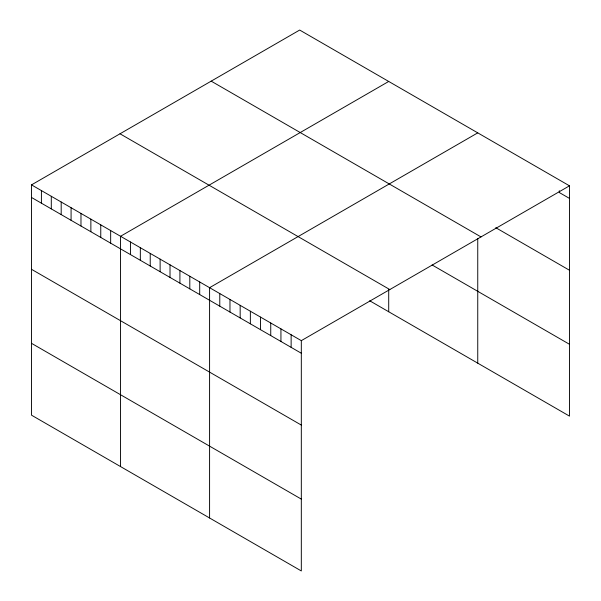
<?xml version="1.0" encoding="UTF-8"?>
<svg xmlns="http://www.w3.org/2000/svg" width="601" height="601" viewBox="0 0 601 601"><rect width="100%" height="100%" fill="white"/><g stroke="black" fill="none" stroke-linecap="round" stroke-linejoin="round"><path stroke-width="0.9" d="M31.515 184.875L301.319 340.647L301.319 570.95L31.515 415.178L31.515 184.875L299.681 30.05L569.485 185.822L569.485 416.125L369.69 300.77M388.712 81.458L120.553 236.276L120.553 466.579M477.75 132.859L209.584 287.684L209.584 517.987M301.319 340.647L569.485 185.822M569.485 198.413L559.298 192.53L559.298 190.727M495.787 227.704L569.485 270.255M211.184 81.143L480.995 236.914M432.089 264.958L569.485 344.283M120.005 133.783L389.816 289.554M31.515 197.466L301.319 353.238M31.515 269.308L301.319 425.08M31.515 343.329L301.319 499.108M477.75 238.447L477.75 363.162M388.712 289.652L388.712 311.761M291.132 334.765L291.132 347.355M280.937 328.875L280.937 341.466M270.743 322.992L270.743 335.583M260.549 317.11L260.549 329.701M250.362 311.22L250.362 323.811M240.167 305.338L240.167 317.929M229.973 299.456L229.973 312.047M219.778 293.566L219.778 306.157M199.697 281.974L199.697 294.565M189.803 276.257L189.803 288.848M179.909 270.548L179.909 283.139M170.015 264.838L170.015 277.429M160.121 259.129L160.121 271.712M150.227 253.412L150.227 266.003M140.334 247.702L140.334 260.293M130.44 241.993L130.44 254.584M110.659 230.566L110.659 243.157M100.765 224.857L100.765 237.448M90.871 219.147L90.871 231.731M80.977 213.43L80.977 226.021M71.083 207.721L71.083 220.312M61.189 202.011L61.189 214.595M51.295 196.294L51.295 208.885M41.409 190.585L41.409 203.176"/></g></svg>
